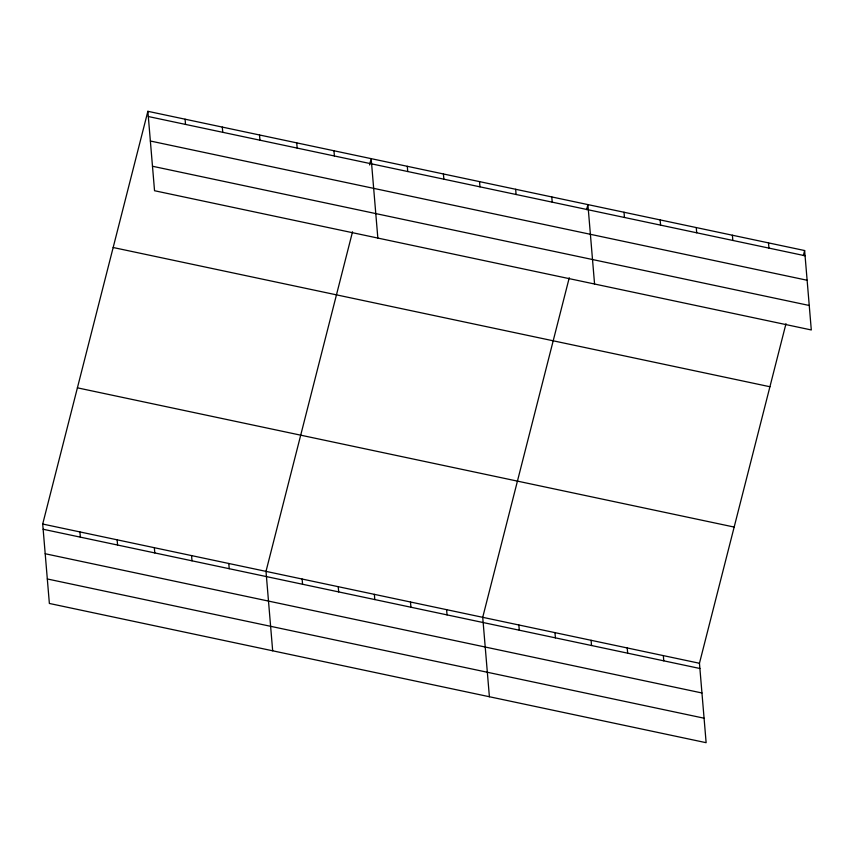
<?xml version="1.0" encoding="UTF-8"?>
<svg xmlns="http://www.w3.org/2000/svg" width="854" height="854" viewBox="0 0 854 854"><rect width="100%" height="100%" fill="white"/><g stroke="black" fill="none" stroke-linecap="round" stroke-linejoin="round"><path stroke-width="1.28" d="M785.99 323.687L699.458 663.27L706.13 742.692L49.372 603.458L42.7 524.036L147.87 111.308L804.628 250.542L811.3 329.964L154.542 190.73L147.87 111.308M352.531 231.786L266 571.369L272.672 650.801M369.558 164.95L371.17 158.652L377.842 238.074M569.266 277.742L482.723 617.325L489.395 696.747M586.613 209.636L587.904 204.597L594.565 284.019M803.347 255.581L804.628 250.542M148.308 116.528L805.066 255.762M150.368 141.017L807.126 280.251M152.482 166.252L809.24 305.476M113.166 247.511L769.924 386.745M77.404 387.833L734.162 527.067M42.7 524.036L699.458 663.27M43.138 529.256L699.896 668.49M45.198 553.744L701.956 692.978M47.312 578.969L704.07 718.203M768.504 242.878L768.952 248.108M732.39 235.224L732.828 240.454M696.266 227.57L696.704 232.79M660.142 219.905L660.58 225.136M663.334 655.605L663.771 660.836M624.018 212.251L624.455 217.471M627.22 647.951L627.658 653.171M591.096 640.297L591.534 645.517M551.78 196.932L552.218 202.163M554.972 632.633L555.41 637.863M515.656 189.278L516.094 194.498M518.848 624.979L519.285 630.199M479.532 181.624L479.969 186.845M443.418 173.96L443.856 179.191M446.61 609.66L447.048 614.891M407.294 166.306L407.732 171.526M410.486 602.006L410.923 607.226M374.362 594.341L374.799 599.572M333.957 150.752L334.394 155.983M338.237 586.687L338.675 591.918M296.733 142.864L297.171 148.094M302.124 579.033L302.562 584.253M259.52 134.975L259.958 140.205M222.307 127.086L222.745 132.317M228.787 563.48L229.224 568.711M185.083 119.197L185.531 124.428M191.563 555.591L192.001 560.822M154.35 547.702L154.787 552.933M117.137 539.813L117.574 545.033M79.913 531.925L80.351 537.145"/></g></svg>
